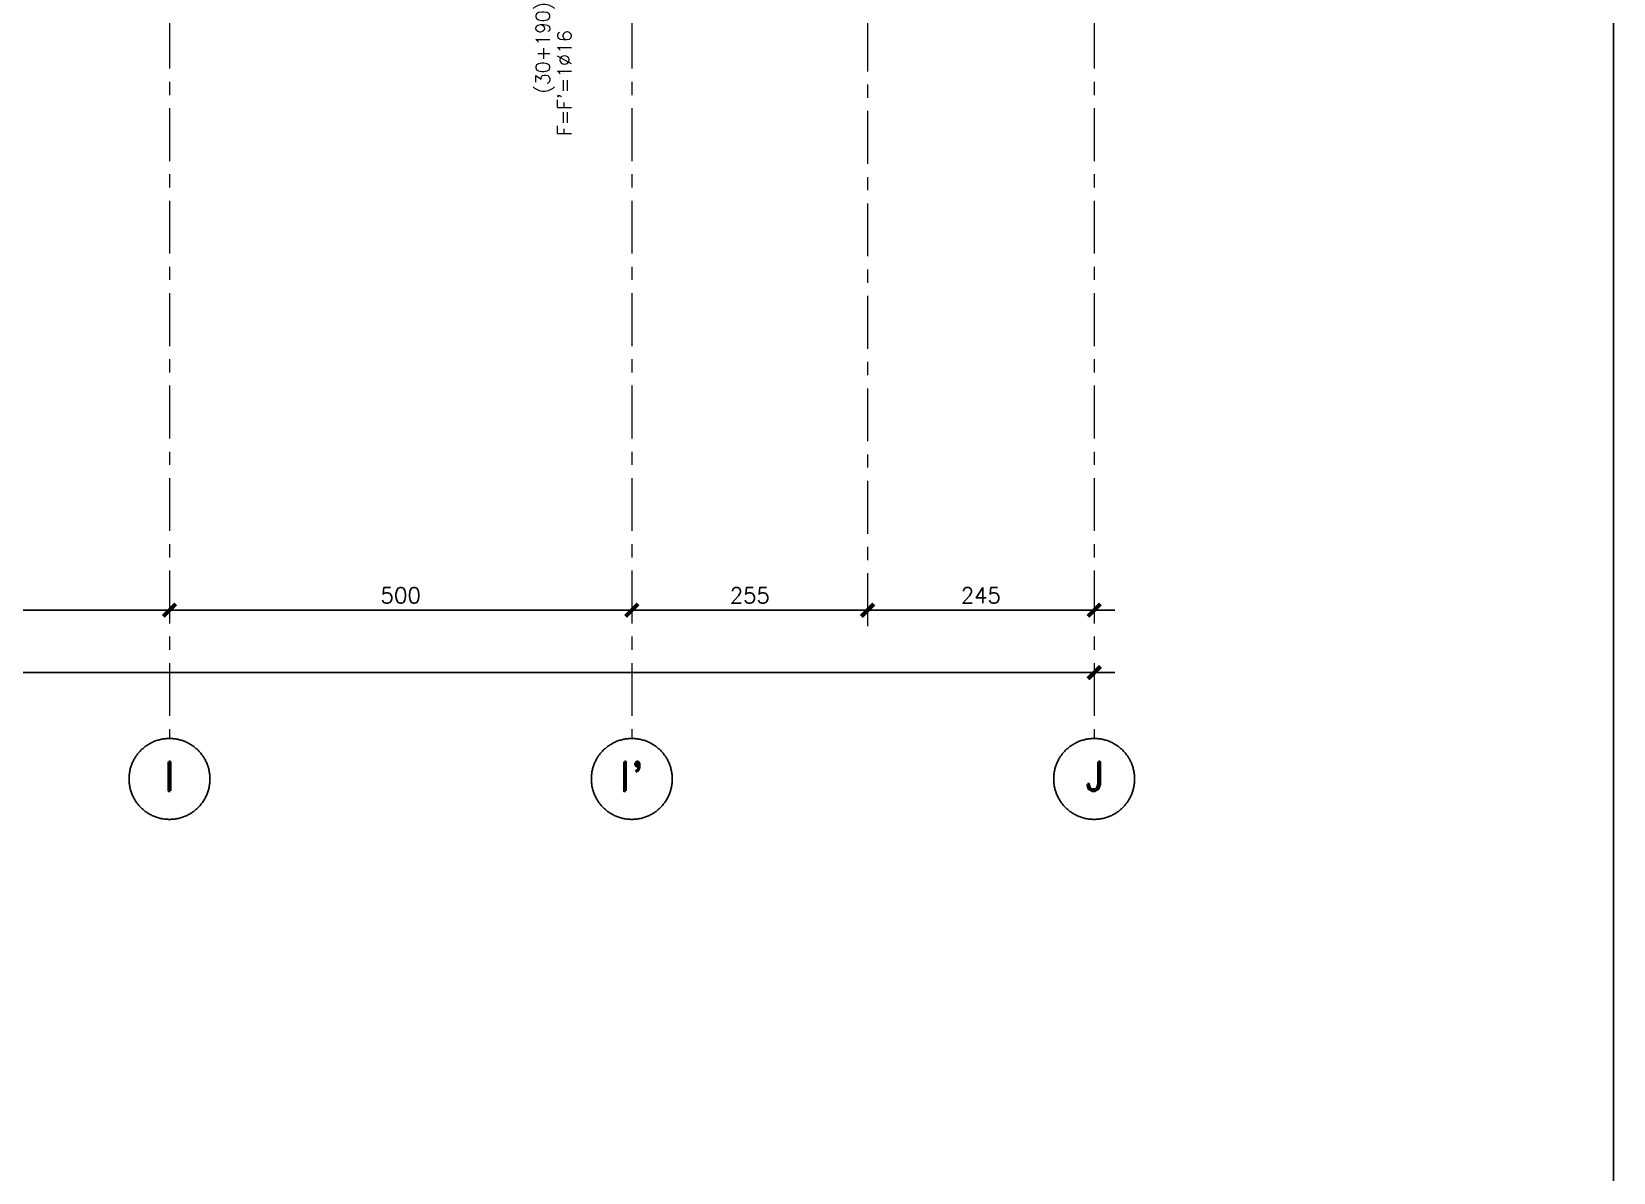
# Model space of a CAD drawing. Extents: x -4 to 6083, y -4 to 8624.
# Drawn here: x 4372 to 6083, y 4968 to 6202 of the extents above; entities that cross this region are included whole.
import ezdxf
from ezdxf.enums import TextEntityAlignment as Align
from ezdxf.xclip import XClip

# ---------------------------------------------------------------- set-up
doc = ezdxf.new("R2010")
doc.units = 0
doc.header["$LTSCALE"] = 45
doc.header["$MEASUREMENT"] = 0
doc.header["$XCLIPFRAME"] = 0
doc.linetypes.add('2017_67-102$0$Grid Line', pattern=[2.2225, 1.27, -0.3175, 0.3175, -0.3175])
doc.layers.get('0').update_dxf_attribs({"linetype": 'CONTINUOUS'})
for name, color, linetype in [('2017_67-102$0$RLA-COTAS', 2, 'CONTINUOUS'), ('RLA-FORMATO', 7, 'CONTINUOUS'), ('TEXTOS-SM', 3, 'CONTINUOUS')]:
    doc.layers.add(name, color=color, linetype=linetype)
doc.layers.add('2017_67-102$0$RLE-EJE', color=3, linetype='CONTINUOUS', lineweight=25)
doc.layers.add('2017_67-102$0$RLE-EJES', color=1, linetype='2017_67-102$0$Grid Line', lineweight=9)
doc.styles.add('2017_67-102$0$ROMAND', font='romand', dxfattribs={"height": 31.5})
doc.styles.add('2017_67-102$0$ROMANS', font='ROMANS.shx', dxfattribs={"height": 16.875})
doc.styles.add('ROMANS0', font='romans.shx')
doc.dimstyles.new('2017_67-102$0$ING-75', dxfattribs={"dimscale": 75, "dimtxt": 0.27, "dimasz": 0.3, "dimexe": 0, "dimexo": 0, "dimgap": 0.1, "dimtad": 1, "dimdec": 1, "dimzin": 12, "dimdsep": 46, "dimtxsty": '2017_67-102$0$ROMANS', "dimblk": '2017_67-102$0$TICK1', "dimblk1": '2017_67-102$0$TICK1', "dimblk2": '2017_67-102$0$TICK1', "dimcen": 0.09, "dimclrd": 2, "dimclre": 1, "dimclrt": 3, "dimadec": 0, "dimazin": 0, "dimtfac": 1, "dimtdec": 0, "dimtix": 1, "dimtmove": 2, "dimatfit": 3, "dimldrblk": '2017_67-102$0$TICK1', "dimfxl": 0, "dimfxlon": 1, "dimtolj": 1, "dimtzin": 0, "dimarcsym": 0})

# ---------------------------------------------------------------- blocks, each defined once
blk = doc.blocks.new('2017_67-102$0$TICK1')
at = {"color": 2}
for points in [[(0, 0), (-1, 0)], [(0, 0), (1, 0)]]:
    blk.add_lwpolyline(points, dxfattribs=at)
at = {"color": 2, "const_width": 0.2}
blk.add_lwpolyline([(-0.3, -0.3), (0.3, 0.3)], dxfattribs=at)
blk = doc.blocks.new('*D105')
at = {"layer": '2017_67-102$0$RLA-COTAS', "color": 2, "lineweight": -2, "transparency": 16777216}
blk.add_line((4057.5, 1887.1), (4512.5, 1887.1), dxfattribs=at)
at = {"layer": '2017_67-102$0$RLA-COTAS', "color": 2, "lineweight": -2, "transparency": 16777216, "xscale": 22.5, "yscale": 22.5, "zscale": 22.5, "rotation": 180}
blk.add_blockref('2017_67-102$0$TICK1', (4035, 1887.1), dxfattribs=at)
at = {"layer": '2017_67-102$0$RLA-COTAS', "color": 2, "lineweight": -2, "transparency": 16777216, "xscale": 22.5, "yscale": 22.5, "zscale": 22.5}
blk.add_blockref('2017_67-102$0$TICK1', (4535, 1887.1), dxfattribs=at)
at = {"layer": '2017_67-102$0$RLA-COTAS', "color": 3, "transparency": 16777216, "insert": (4285, 1903.1), "char_height": 16.88, "attachment_point": 5, "style": '2017_67-102$0$ROMANS'}
blk.add_mtext('\\A1;500', dxfattribs=at)
blk = doc.blocks.new('*D106')
at = {"layer": '2017_67-102$0$RLA-COTAS', "color": 2, "lineweight": -2, "transparency": 16777216}
blk.add_line((4557.5, 1887.1), (5012.5, 1887.1), dxfattribs=at)
at = {"layer": '2017_67-102$0$RLA-COTAS', "color": 2, "lineweight": -2, "transparency": 16777216, "xscale": 22.5, "yscale": 22.5, "zscale": 22.5, "rotation": 180}
blk.add_blockref('2017_67-102$0$TICK1', (4535, 1887.1), dxfattribs=at)
at = {"layer": '2017_67-102$0$RLA-COTAS', "color": 2, "lineweight": -2, "transparency": 16777216, "xscale": 22.5, "yscale": 22.5, "zscale": 22.5}
blk.add_blockref('2017_67-102$0$TICK1', (5035, 1887.1), dxfattribs=at)
at = {"layer": '2017_67-102$0$RLA-COTAS', "color": 3, "transparency": 16777216, "insert": (4785, 1903.1), "char_height": 16.88, "attachment_point": 5, "style": '2017_67-102$0$ROMANS'}
blk.add_mtext('\\A1;500', dxfattribs=at)
blk = doc.blocks.new('*D107')
at = {"layer": '2017_67-102$0$RLA-COTAS', "color": 2, "lineweight": -2, "transparency": 16777216}
blk.add_line((5057.5, 1887.1), (5267.5, 1887.1), dxfattribs=at)
at = {"layer": '2017_67-102$0$RLA-COTAS', "color": 2, "lineweight": -2, "transparency": 16777216, "xscale": 22.5, "yscale": 22.5, "zscale": 22.5, "rotation": 180}
blk.add_blockref('2017_67-102$0$TICK1', (5035, 1887.1), dxfattribs=at)
at = {"layer": '2017_67-102$0$RLA-COTAS', "color": 2, "lineweight": -2, "transparency": 16777216, "xscale": 22.5, "yscale": 22.5, "zscale": 22.5}
blk.add_blockref('2017_67-102$0$TICK1', (5290, 1887.1), dxfattribs=at)
at = {"layer": '2017_67-102$0$RLA-COTAS', "color": 3, "transparency": 16777216, "insert": (5162.5, 1903.1), "char_height": 16.88, "attachment_point": 5, "style": '2017_67-102$0$ROMANS'}
blk.add_mtext('\\A1;255', dxfattribs=at)
blk = doc.blocks.new('*D108')
at = {"layer": '2017_67-102$0$RLA-COTAS', "color": 2, "lineweight": -2, "transparency": 16777216}
blk.add_line((5312.5, 1887.1), (5512.5, 1887.1), dxfattribs=at)
at = {"layer": '2017_67-102$0$RLA-COTAS', "color": 2, "lineweight": -2, "transparency": 16777216, "xscale": 22.5, "yscale": 22.5, "zscale": 22.5, "rotation": 180}
blk.add_blockref('2017_67-102$0$TICK1', (5290, 1887.1), dxfattribs=at)
at = {"layer": '2017_67-102$0$RLA-COTAS', "color": 2, "lineweight": -2, "transparency": 16777216, "xscale": 22.5, "yscale": 22.5, "zscale": 22.5}
blk.add_blockref('2017_67-102$0$TICK1', (5535, 1887.1), dxfattribs=at)
at = {"layer": '2017_67-102$0$RLA-COTAS', "color": 3, "transparency": 16777216, "insert": (5412.5, 1903.1), "char_height": 16.88, "attachment_point": 5, "style": '2017_67-102$0$ROMANS'}
blk.add_mtext('\\A1;245', dxfattribs=at)
blk = doc.blocks.new('*D123')
at = {"layer": '2017_67-102$0$RLA-COTAS', "color": 2, "lineweight": -2, "transparency": 16777216}
blk.add_line((557.5, 1819.6), (5512.5, 1819.6), dxfattribs=at)
at = {"layer": '2017_67-102$0$RLA-COTAS', "color": 2, "lineweight": -2, "transparency": 16777216, "xscale": 22.5, "yscale": 22.5, "zscale": 22.5, "rotation": 180}
blk.add_blockref('2017_67-102$0$TICK1', (535, 1819.6), dxfattribs=at)
at = {"layer": '2017_67-102$0$RLA-COTAS', "color": 2, "lineweight": -2, "transparency": 16777216, "xscale": 22.5, "yscale": 22.5, "zscale": 22.5}
blk.add_blockref('2017_67-102$0$TICK1', (5535, 1819.6), dxfattribs=at)
at = {"layer": '2017_67-102$0$RLA-COTAS', "color": 3, "transparency": 16777216, "insert": (3035, 1835.6), "char_height": 16.88, "attachment_point": 5, "style": '2017_67-102$0$ROMANS'}
blk.add_mtext('\\A1;5000', dxfattribs=at)
blk = doc.blocks.new('2017_67-102')
at = {"layer": '2017_67-102$0$RLE-EJE'}
for centre in [(4534.97, 1704.58), (5034.97, 1704.58), (5534.97, 1704.58)]:
    blk.add_circle(centre, 43.75, dxfattribs=at)
at = {"layer": '2017_67-102$0$RLE-EJES'}
for p, q in [((4534.97, 4830.33), (4534.97, 1748.33)), ((5034.97, 4830.33), (5034.97, 1748.33)), ((5534.97, 4830.33), (5534.97, 1748.33)), ((5289.97, 4727.35), (5289.97, 1860.35))]:
    blk.add_line(p, q, dxfattribs=at)
at = {"layer": '2017_67-102$0$RLE-EJE', "color": 5, "char_height": 31.25, "width": 1, "attachment_point": 2, "line_spacing_factor": 0.941778, "style": '2017_67-102$0$ROMAND'}
for s, insert in [('I', (4534.98, 1722.9)), ("I'", (5034.98, 1722.9)), ('J', (5534.98, 1722.9))]:
    blk.add_mtext(s, dxfattribs=dict(at, insert=insert))
at = {"layer": '2017_67-102$0$RLA-COTAS'}
for base, p1, p2, picture, middle in [((4534.97, 1887.15), (4034.97, 1894.65), (4534.97, 1894.65), '*D105', (4284.97, 1903.08)), ((5034.97, 1887.15), (4534.97, 1894.65), (5034.97, 1894.65), '*D106', (4784.97, 1903.08)), ((5289.97, 1887.15), (5034.97, 1894.65), (5289.97, 1894.65), '*D107', (5162.47, 1903.08)), ((5534.97, 1887.15), (5289.97, 1894.65), (5534.97, 1894.65), '*D108', (5412.47, 1903.08)), ((5534.97, 1819.65), (534.97, 1827.15), (5534.97, 1827.15), '*D123', (3034.97, 1835.58))]:
    dim = blk.add_linear_dim(base=base, p1=p1, p2=p2, dimstyle='2017_67-102$0$ING-75', override={"dimexe": 0, "dimexo": 0, "dimdec": 1, "dimfxl": 0, "dimfxlon": 1}, dxfattribs=at)
    dim.commit()
    dim.dimension.update_dxf_attribs({"geometry": picture, "text_midpoint": middle})

msp = doc.modelspace()

# ---------------------------------------------------------------- linework, layer by layer
at = {"layer": 'RLA-FORMATO', "color": 6, "linetype": 'Continuous'}
msp.add_line((6082.5, 8617.5), (6082.5, 0), dxfattribs=at)

# ---------------------------------------------------------------- block references
ref = msp.add_blockref('2017_67-102', (-13.99, 3689.14))
XClip(ref).set_block_clipping_path([(14.5644953474, 2175.2416421417), (482.9385767728, 2175.2416421417), (482.9385767728, 1642.8616825938), (5714.4048609137, 1642.8616825938), (5714.4048609137, 2568.7180280071), (6062.0442981496, 2568.7180280071), (6062.0442981496, 4458.0592067316), (5609.5070128143, 4458.0592067316), (5609.5070128143, 4934.7500905469), (454.278328456, 4934.7500905469), (454.278328456, 4333.7263178248), (26.1491284296, 4333.7263178248), (26.1491284296, 2175.4181742035)])

# ---------------------------------------------------------------- texts
at = {"layer": 'TEXTOS-SM', "style": 'ROMANS0'}
for s, p in [("F=F'=1%%C16 L=220", (4955.74, 6184.67)), ('(30+190)', (4932.3, 6184.67))]:
    msp.add_text(s, height=15, rotation=90, dxfattribs=at).set_placement(p, align=Align.CENTER)

doc.saveas('drawing.dxf')
